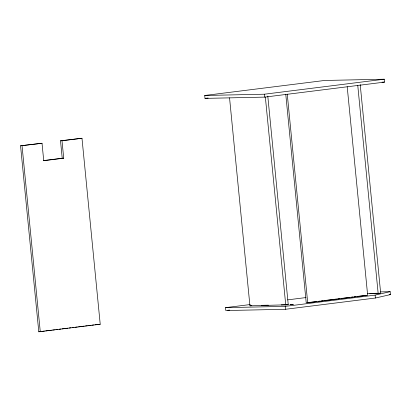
<?xml version="1.0" encoding="UTF-8"?>
<svg xmlns="http://www.w3.org/2000/svg" width="411" height="411" viewBox="0 0 411 411"><rect width="100%" height="100%" fill="white"/><g stroke="black" fill="none" stroke-linecap="round" stroke-linejoin="round"><path stroke-width="0.62" d="M225.516 307.644L285.203 306.375L375.115 295.119L390.167 291.682L390.45 294.589L375.402 298.026L285.486 309.283L225.803 310.546L225.516 307.644L250.253 304.546M204.714 95.475L324.598 80.469L384.285 79.205L384.568 82.108L264.684 97.119L204.997 98.383L204.714 95.475L264.396 94.211L384.285 79.205M204.997 98.383L208.172 97.988M60.509 140.788L81.984 138.255L100.222 324.258L38.788 331.795L20.55 145.792L42.025 143.259L43.73 160.696L63.715 158.194L62.004 140.757L60.509 140.788L62.22 158.225L63.715 158.194M20.55 145.792L42.025 143.259M62.004 140.757L81.984 138.255M43.489 160.573L62.22 158.225M287.679 299.86L306.072 297.554M38.788 331.795L41.311 331.482M42.574 331.323L44.465 331.086M45.729 330.927L51.406 330.218M52.67 330.059L54.56 329.822M55.824 329.663L57.72 329.427M58.979 329.268L60.874 329.031M62.133 328.872L67.815 328.163M69.074 328.004L70.969 327.767M72.228 327.608L74.124 327.372M75.383 327.213L77.278 326.976M78.537 326.822L84.219 326.108M85.478 325.949L87.373 325.712M88.637 325.558L90.528 325.317M91.792 325.163L93.682 324.926M94.946 324.767L100.222 324.258M229.549 97.844L249.939 305.825L251.815 305.589M227.704 310.31L229.605 310.069M249.939 305.825L288.25 304.751L267.792 96.133M367.29 293.726L380.663 293.182L360.206 84.563M308.111 302.578L316.948 301.469M318.206 301.314L320.102 301.078M321.361 300.919L323.257 300.682M324.515 300.523L333.352 299.419M334.616 299.259L336.506 299.023M337.77 298.864L339.661 298.627M340.925 298.468L349.756 297.364M351.02 297.204L352.91 296.968M354.174 296.809L356.065 296.572M357.329 296.413L366.16 295.309M285.763 94.196L306.221 302.815L307.711 302.784L367.655 295.278L347.197 86.659M381.999 82.164L384.568 82.108M380.571 291.887L390.167 291.682M369.792 293.413L377.462 293.248M389.171 294.615L390.45 294.589M261.391 305.322L268.424 305.173M281.216 304.9L288.25 304.751M357.77 85.514L378.161 293.495M375.115 295.119L375.402 298.026M287.258 94.165L307.711 302.784M265.357 97.083L285.753 305.065M264.396 94.211L264.684 97.119M285.203 306.375L285.486 309.283M22.04 145.761L40.278 331.764M290.089 304.633L293.254 304.346L290.089 304.633M376.61 293.803L379.769 293.511L376.61 293.803"/></g></svg>
